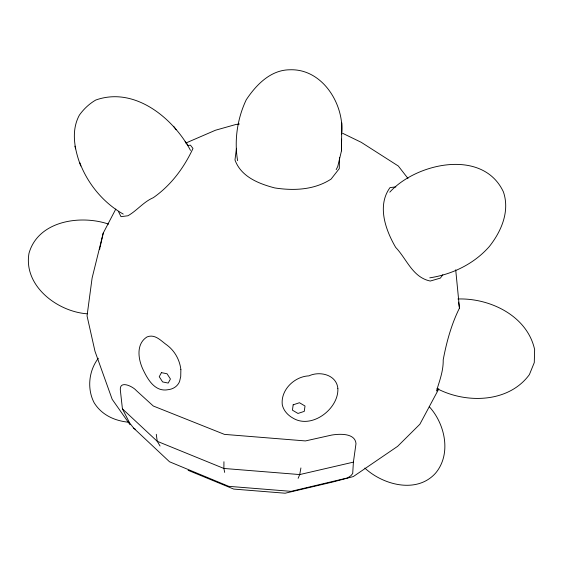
<?xml version="1.0" encoding="UTF-8"?>
<svg xmlns="http://www.w3.org/2000/svg" width="563" height="563" viewBox="0 0 563 563"><rect width="100%" height="100%" fill="white"/><g stroke="black" fill="none" stroke-linecap="round" stroke-linejoin="round"><path stroke-width="0.84" d="M223.94 461.744L223.891 468.458L224.679 472.399M336.181 169.632L337.723 166.592L341.474 150.835L341.621 139.152M341.671 134.043C344.457 104.282 322.43 68.468 289.79 69.784C270.627 69.896 256.144 84.844 246.256 99.771C237.354 118.441 234.117 140.314 237.607 160.687M341.474 150.835L341.811 122.847M339.461 157.661L339.299 168.59L331.107 179.076C314.435 189.956 293.935 190.899 274.786 187.936C258.811 183.763 241.041 176.796 234.982 159.962L236.453 148.287M353.402 462.139L352.705 473.504L350.974 475.608L347.695 477.896L291.092 491.351L228.74 486.333L169.526 461.773L133.642 428.112L129.603 422.897L122.424 408.865L120.306 389.772C119.645 379.919 132.988 386.549 136.26 390.511L153.291 406.014L224.44 434.383L305.449 440.928L331.635 435.079C339.383 433.784 355.091 432.863 355.999 443.623L353.402 462.139L299.72 474.567L223.891 468.458L157.225 441.293L122.424 408.865M300.916 467.944L299.72 474.567L298.13 478.318M99.63 249.465L99.961 247.755M100.144 246.946L103.226 233.103L115.802 209.049M103.226 233.103L92.107 278.038L87.047 315.92L94.978 351.256L112.178 399.315L130.025 424.72M455.706 269.825L459.457 308.095C451.371 324.401 446.55 342.037 443.201 359.863C443.447 370.876 439.569 380.771 436.48 391.025L438.183 389.04M438.823 388.85L419.871 424.235L397.612 446.346L353.29 476.579L332.895 481.977L285.152 493.216L233.701 489.078L188.119 470.316M442.814 274.765L440.365 278.115L430.266 281.043C412.482 277.341 406.88 259.128 395.683 247.396C385.514 229.964 376.823 205.671 390.032 187.585L395.873 186.916M98.349 358.265C88.778 370.679 86.836 388.787 94.176 402.805C101.833 415.149 114.88 420.934 128.962 422.264M389.793 192.152C416.331 162.988 482.934 148.125 503.413 191.906C510.036 211.238 501.373 231.309 489.338 246.51C474.145 263.836 452.363 274.392 429.766 277.833M185.797 143.058L215.502 130.222L235.939 124.465L239.395 123.987M187.915 145.472L190.456 145.177L192.982 148.477C183.918 167.887 171.032 185.269 153.319 197.683C143.495 201.899 137.14 210.499 127.97 215.756L120.989 216.671L118.343 211.273M457.909 298.988C490.021 297.933 527.341 315.899 534.639 349.609L534.28 362.586L529.389 374.606C508.649 402.988 466.023 403.805 437.05 388.59M87.272 313.809C57.56 311.761 23.28 286.011 28.987 253.308C38.2 220.576 80.762 214.58 108.582 224.123M342.712 133.325L361.2 142.298L398.322 166.022L407.978 178.457M123.227 214.081C103.332 202.771 87.687 183.819 79.707 162.447M133.642 428.112L135.641 429.492M364.838 468.078C382.946 484.905 416.599 494.061 435.417 473.328C451.709 454.172 445.143 424.03 429.266 406.69M190.505 150.391C173.137 117.963 134.529 86.202 95.738 100.045C89.207 103.838 83.739 109.018 79.362 115.148C70.706 131.137 74.675 149.849 80.762 165.979M185.128 141.404L187.81 144.994M173.58 126.253L176.205 129.764M160.061 446.016L157.225 441.293L156.282 434.291M74.858 146.141L75.667 148.864M458.585 302.127L459.457 308.095M180.871 369.581L180.723 376.506L179.569 381.524A24.99 17.847 43 0 1 168.063 389.702C155.311 392.101 148.182 380.166 143.459 370.447C138.252 360.081 135.549 344.099 147.063 336.913C155.198 333.662 161.152 341.058 167.014 345.119C174.79 350.939 179.752 359.968 180.871 369.581M337.863 388.569C338.82 408.822 311.649 429.611 292.908 418.07A25.419 20.05 1.9 0 1 282.281 404.727C280.529 389.87 294.555 376.429 308.932 375.866C319.847 370.757 336.681 374.754 337.863 388.569M293.168 404.818L292.443 410.181L297.982 413.446L304.259 411.377L305.019 406.022L299.467 402.728L293.168 404.818M161.433 372.636L159.238 376.717L162.623 381.925L168.21 383.072L170.434 379.005L167.042 373.769L161.433 372.636"/></g></svg>
